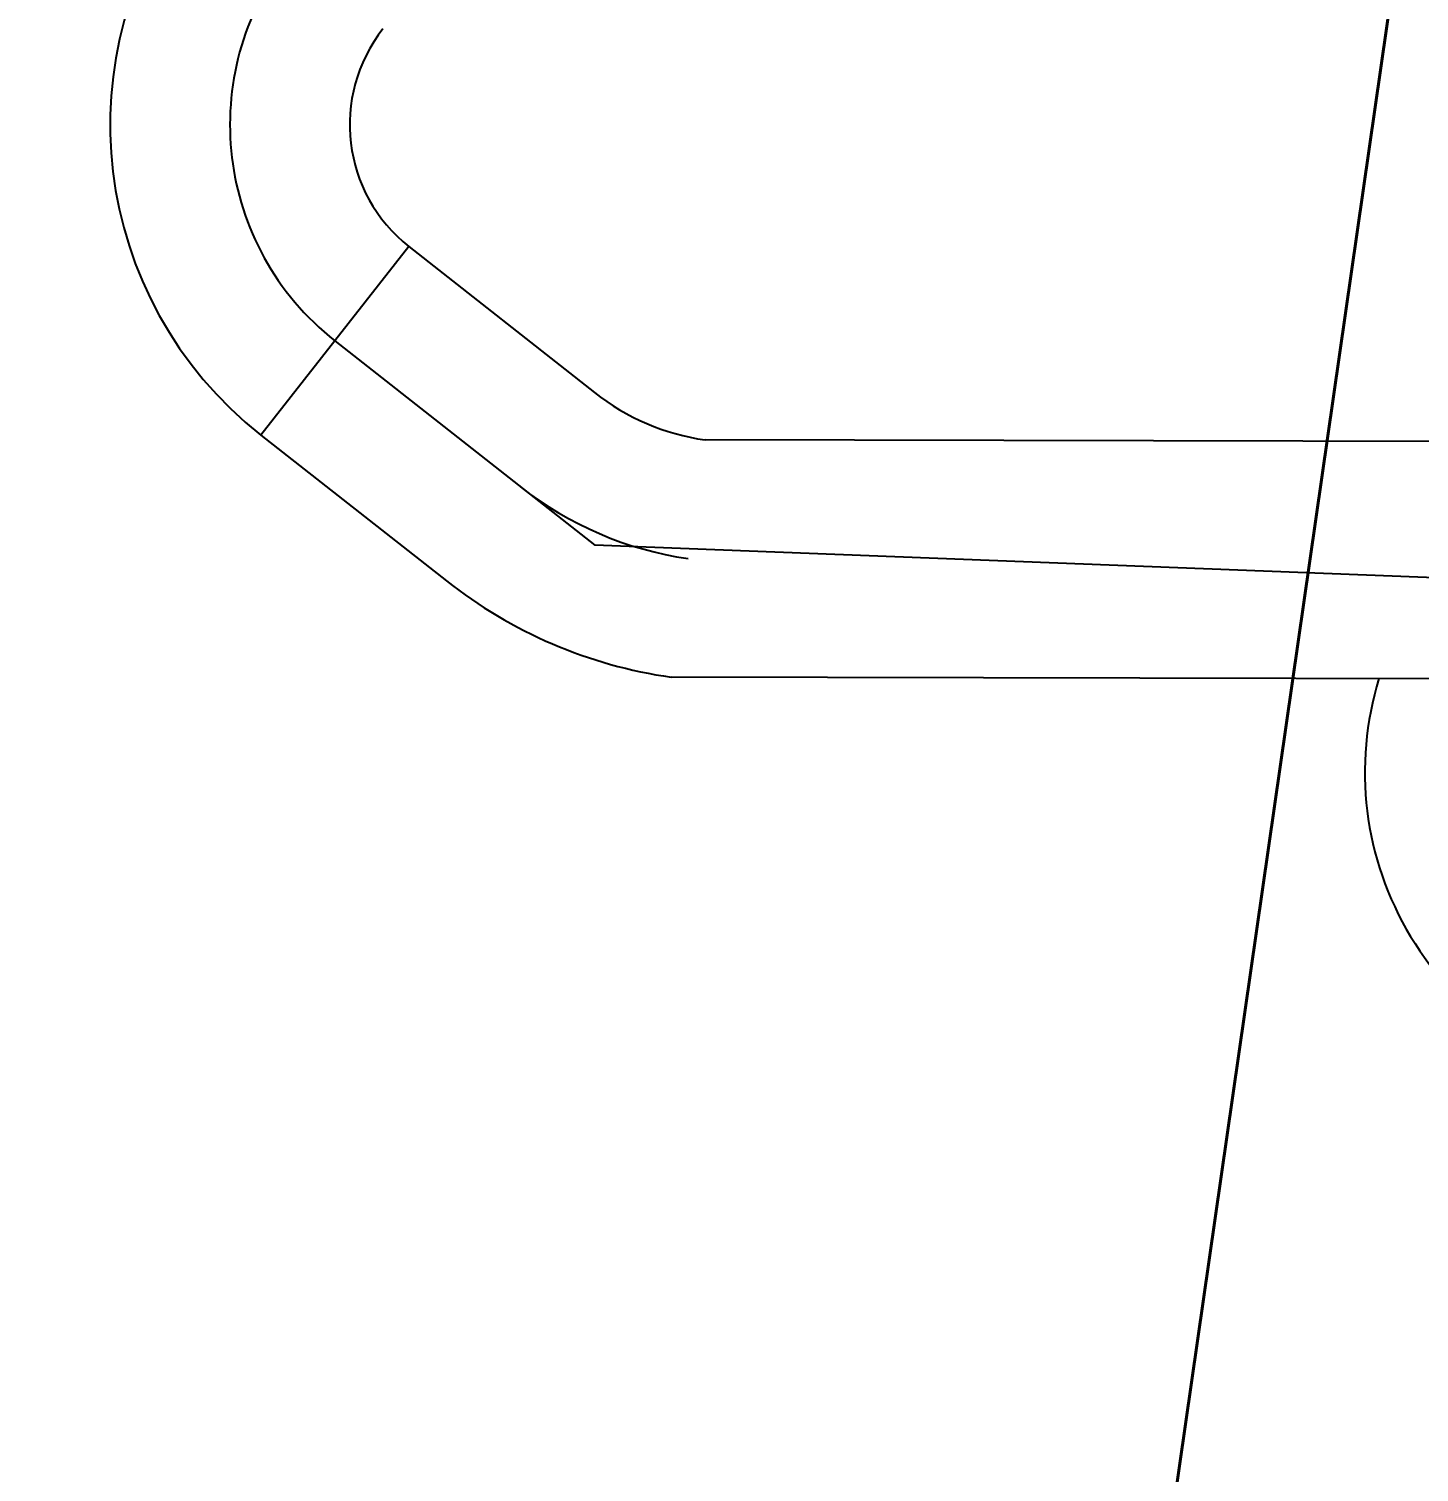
# Model space of a CAD drawing. Header units: millimetres. Extents: x 1145859089 to 1147511753, y -1047484727 to -1047247487.
# Drawn here: x 1146994173.5 to 1146994370.8, y -1047433924.5 to -1047433719.8 of the extents above; entities that cross this region are included whole.
import ezdxf
from ezdxf.xclip import XClip

# ---------------------------------------------------------------- set-up
doc = ezdxf.new("R2010")
doc.units = ezdxf.units.MM
doc.header["$LTSCALE"] = 100
doc.header["$MEASUREMENT"] = 0
doc.header["$XCLIPFRAME"] = 2
doc.linetypes.add('단지배치도$0$CENTER', pattern=[31, 30, -0.5, 0, -0.5])
doc.layers.get('0').update_dxf_attribs({"linetype": 'CONTINUOUS'})
for name, color, linetype in [('XREF', 135, 'CONTINUOUS'), ('단지배치도$0$S240910', 33, 'CONTINUOUS'), ('단지배치도$0$W240910', 135, 'CONTINUOUS')]:
    doc.layers.add(name, color=color, linetype=linetype)
doc.styles.add('단지배치도$0$WS1', font='romans.shx', dxfattribs={"width": 0.8, "bigfont": 'whgtxt.shx'})

# ---------------------------------------------------------------- blocks, each defined once
blk = doc.blocks.new('단지배치도$0$zw$9902')
at = {"layer": '단지배치도$0$W240910', "linetype": 'ByBlock', "ltscale": 20}
for p, q in [((64488.23, -62381.35), (64467.21, -62408.08)), ((64488.23, -62381.35), (64514.56, -62402.05)), ((64467.21, -62408.08), (64493.54, -62428.78)), ((64649.67, -62409.03), (64530.26, -62408.78)), ((64644.83, -62442.68), (64525.42, -62442.43))]:
    blk.add_line(p, q, dxfattribs=at)
at = {"layer": '단지배치도$0$W240910', "linetype": '단지배치도$0$CENTER', "ltscale": 20}
for p in [(64477.72, -62394.71), (64645.22, -62428.77)]:
    blk.add_line(p, (64514.58, -62423.7), dxfattribs=at)
at = {"layer": '단지배치도$0$W240910', "linetype": 'ByBlock', "ltscale": 20}
for centre, radius, start, end in [((64501.83, -62364.06), 56, 141.8188, 231.8188), ((64501.83, -62364.06), 22, 141.8188, 231.8188), ((64534.95, -62376.11), 33, 231.8188, 261.8188), ((64534.95, -62376.11), 67, 231.8188, 261.8188), ((64668.86, -62455.93), 45, 162.8269, 259.4773)]:
    blk.add_arc(centre, radius, start, end, dxfattribs=at)
at = {"layer": '단지배치도$0$W240910', "linetype": '단지배치도$0$CENTER', "ltscale": 20}
for centre, radius, start, end in [((64501.83, -62364.06), 39, 141.8188, 231.8188), ((64534.95, -62376.11), 50, 231.8188, 261.8188)]:
    blk.add_arc(centre, radius, start, end, dxfattribs=at)
at = {"layer": '단지배치도$0$S240910', "style": '단지배치도$0$WS1', "width": 0.8}
blk.add_text('FH:32.00', height=1200, dxfattribs=at).set_placement((60354.83, -63274.83))
blk = doc.blocks.new('단지배치도')
blk.add_blockref('단지배치도$0$zw$9902', (141034.19, 142437.16))

msp = doc.modelspace()

# ---------------------------------------------------------------- block references
at = {"layer": 'XREF'}
ref = msp.add_blockref('단지배치도', (1146788705.034274, -1047513806.462535), dxfattribs=at)
XClip(ref).set_block_clipping_path([(72982.4064819524, 34919.7593965298), (360382.4067475507, 255319.7593436697)])

doc.saveas('drawing.dxf')
